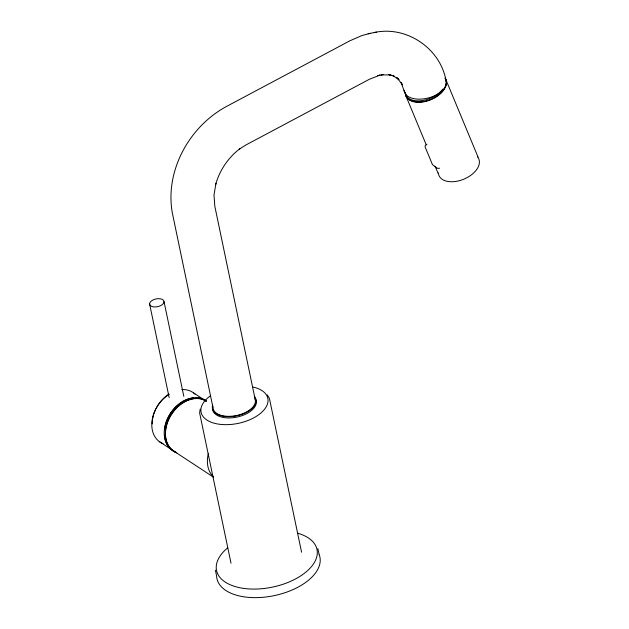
<?xml version="1.0" encoding="UTF-8"?>
<svg xmlns="http://www.w3.org/2000/svg" width="629" height="629" viewBox="0 0 629 629"><rect width="100%" height="100%" fill="white"/><g stroke="black" fill="none" stroke-linecap="round" stroke-linejoin="round"><path stroke-width="0.94" d="M200.187 409.054L199.629 412.97L231.016 563.214M426.918 144.245L425.188 145.621L425.149 147.044L432.43 164.578L437.241 168.32L439.529 168.25M370.269 33.329L361.966 35.554L349.842 40.822L226.377 106.521C189.298 126.602 164.782 170.734 172.322 212.924L212.948 407.411A21.583 11.66 -11.8 0 0 236.653 415.502A21.583 11.66 -11.8 0 0 254.981 398.558M374.184 32.551C406.043 25.364 439.993 48.016 445.906 80.072M368.091 33.762L376.512 32.087M193.63 392.936L206.226 401.208M159.239 441.527L171.835 449.798A29.783 22.062 -56.7 0 1 164.539 435.866M172.92 450.513L213.223 476.986M267.27 394.918L269.393 398.275L301.582 552.231M445.859 79.561L478.056 157.093M405.933 95.962L426.155 144.646M435.142 166.284L438.138 173.502M404.691 92.573L401.137 82.548L402.505 84.813L396.907 77.697L399.014 79.569L392.457 75.362L394.124 76.125L388.297 74.537L390.963 74.898L381.19 74.922L383.517 74.458L377.817 75.59L379.995 75.15L369.427 79.246L246.057 144.898L239.279 149.183L240.286 148.413C228.421 157.297 219.663 170.184 215.653 184.439L215.928 183.338L214.002 195.171L214.835 206.343L255.46 400.791M317.857 548.614L319.029 554.063M164.043 301.692A7.336 3.963 -11.8 0 1 153.311 306.85A7.336 3.963 -11.8 0 1 153.091 299.907A7.336 3.963 -11.8 0 1 164.043 301.692L183.81 396.325M215.409 570.196L216.596 575.881A52.6 28.415 -11.8 0 0 274.378 595.6A52.6 28.415 -11.8 0 0 319.045 554.306M149.592 303.941L169.162 397.614M445.591 79.482A21.362 12.824 -22.6 0 1 446.142 81.951M446.158 82.831A21.362 12.824 -22.6 0 1 426.014 101.025A21.362 12.824 -22.6 0 1 405.516 93.249M442.73 89.145A21.362 12.824 -22.6 0 1 420.282 100.797A21.362 12.824 -22.6 0 1 405.052 92.133M176.6 452.825A29.995 22.227 -56.7 0 1 170.137 416.335A29.995 22.227 -56.7 0 1 205.998 400.775M175.515 452.109A29.995 22.227 -56.7 0 1 169.633 414.597A29.995 22.227 -56.7 0 1 206.351 401.035M477.521 156.818A21.583 12.95 -22.6 0 1 463.73 179.218A21.583 12.95 -22.6 0 1 438.366 172.912M445.049 78.059A21.583 12.95 -22.6 0 1 430.087 100.027A21.583 12.95 -22.6 0 1 405.375 93.462M252.638 386.969A34.1 18.422 -11.8 0 1 261.46 412.53A34.1 18.422 -11.8 0 1 212.759 422.782A34.1 18.422 -11.8 0 1 210.306 395.885M297.721 533.227A51.303 27.715 -11.8 0 1 306.504 571.58A51.303 27.715 -11.8 0 1 235.246 586.59A51.303 27.715 -11.8 0 1 227.501 548.016M213.506 476.924A29.783 22.062 -56.7 0 1 208.356 453.493M176.702 452.636A29.783 22.062 -56.7 0 1 170.278 416.406A29.783 22.062 -56.7 0 1 205.88 400.956M174.029 451.19A29.783 22.062 -56.7 0 1 172.535 450.301M164.554 429.764A29.783 22.062 -56.7 0 1 193.52 397.929M198.159 397.984A29.783 22.062 -56.7 0 1 202.452 399.085M203.253 399.431A29.783 22.062 -56.7 0 1 205.526 400.712M152.249 423.938A28.053 20.788 -56.7 0 1 152.407 420.604M152.635 418.914A28.053 20.788 -56.7 0 1 153.633 414.653M153.901 413.803A28.053 20.788 -56.7 0 1 155.591 409.613M155.992 408.795A28.053 20.788 -56.7 0 1 165.608 396.828M166.3 396.286A28.053 20.788 -56.7 0 1 169.162 394.32M181.867 389.579A29.783 22.062 -56.7 0 1 194.959 394.053M163.013 443.649A29.783 22.062 -56.7 0 1 152.006 421.045A29.783 22.062 -56.7 0 1 168.973 394.076M255.861 399.635A22.227 12.006 -11.8 0 1 234.845 417.475A22.227 12.006 -11.8 0 1 212.917 406.318M254.289 396.309A22.227 12.006 -11.8 0 1 236.724 415.84A22.227 12.006 -11.8 0 1 212.657 405.076M445.135 78.664A21.583 12.022 -14.5 0 1 429.198 97.723A21.583 12.022 -14.5 0 1 404.195 90.269"/></g></svg>
